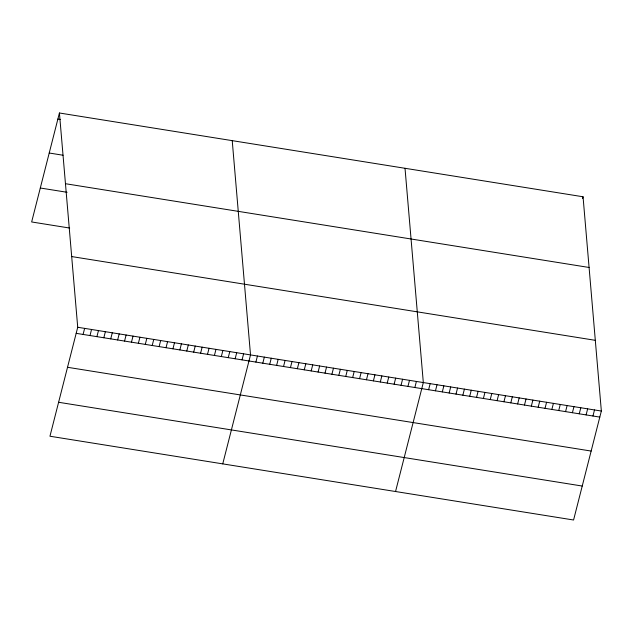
<?xml version="1.0" encoding="UTF-8"?>
<svg xmlns="http://www.w3.org/2000/svg" width="633" height="633" viewBox="0 0 633 633"><rect width="100%" height="100%" fill="white"/><g stroke="black" fill="none" stroke-linecap="round" stroke-linejoin="round"><path stroke-width="0.95" d="M59.423 112.998L77.724 327.269L49.952 436.232L573.577 520.002L601.35 411.039L583.048 196.768L59.423 112.998L31.65 221.961L69.662 228.046M83.089 334.446L84.632 328.377M90.005 335.545L91.548 329.484M96.912 336.653L98.463 330.592M103.828 337.761L105.371 331.692M110.735 338.869L112.286 332.8M117.651 339.968L119.194 333.908M124.559 341.076L126.109 335.015M131.474 342.184L133.017 336.115M138.382 343.292L139.933 337.223M145.297 344.392L146.84 338.331M152.205 345.499L153.756 339.438M159.12 346.607L160.663 340.538M166.036 347.707L167.579 341.646M172.944 348.815L174.486 342.754M179.859 349.922L181.402 343.861M186.767 351.03L188.317 344.961M193.682 352.13L195.225 346.069M200.59 353.238L202.141 347.177M207.505 354.345L209.048 348.285M214.413 355.453L215.964 349.384M221.328 356.553L222.871 350.492M228.236 357.661L229.787 351.6M235.152 358.769L236.695 352.7M242.059 359.876L243.61 353.807M222.745 463.878L250.518 354.915L232.224 140.645M255.89 362.084L257.433 356.023M262.798 363.192L264.341 357.123M269.713 364.299L271.256 358.231M276.621 365.399L278.172 359.338M283.537 366.507L285.079 360.446M290.444 367.615L291.995 361.546M297.36 368.723L298.903 362.654M304.267 369.822L305.818 363.761M311.183 370.93L312.726 364.869M318.09 372.038L319.641 365.969M325.006 373.138L326.549 367.077M331.914 374.245L333.464 368.184M338.829 375.353L340.372 369.292M345.745 376.461L347.288 370.392M352.652 377.561L354.195 371.5M359.568 378.669L361.111 372.608M366.475 379.776L368.018 373.715M373.391 380.884L374.934 374.815M380.298 381.984L381.849 375.923M387.214 383.092L388.757 377.031M394.122 384.199L395.672 378.13M401.037 385.307L402.58 379.238M407.945 386.407L409.496 380.346M414.86 387.515L416.403 381.454M395.546 491.517L423.319 382.554L405.017 168.283M428.62 389.714L430.163 383.653M435.464 390.814L437.015 384.745M442.317 391.906L443.86 385.845M449.161 393.006L450.704 386.937M456.005 394.098L457.556 388.037M462.858 395.19L464.4 389.129M469.702 396.29L471.253 390.221M476.554 397.382L478.097 391.321M483.398 398.481L484.941 392.413M490.243 399.573L491.794 393.512M497.095 400.673L498.638 394.604M503.939 401.765L505.49 395.704M510.791 402.857L512.334 396.796M517.636 403.957L519.179 397.896M524.48 405.049L526.031 398.988M582.605 198.501L583.048 196.768M531.332 406.149L532.875 400.08M538.177 407.241L539.72 401.18M545.029 408.34L546.572 402.272M551.873 409.432L553.416 403.371M558.717 410.532L560.268 404.463M565.57 411.624L567.113 405.563M572.414 412.716L573.957 406.655M579.258 413.816L580.809 407.747M586.111 414.908L587.653 408.847M592.955 416.008L594.506 409.939M57.88 119.067L60.467 119.479M49.224 153.02L63.047 155.235M65.46 183.712L589.086 267.474M40.306 188.009L67.09 192.29M71.687 256.563L595.313 340.325M77.724 327.269L601.35 411.039M76.182 333.338L599.807 417.1M67.525 367.29L591.151 451.06M58.608 402.279L582.233 486.041"/></g></svg>
